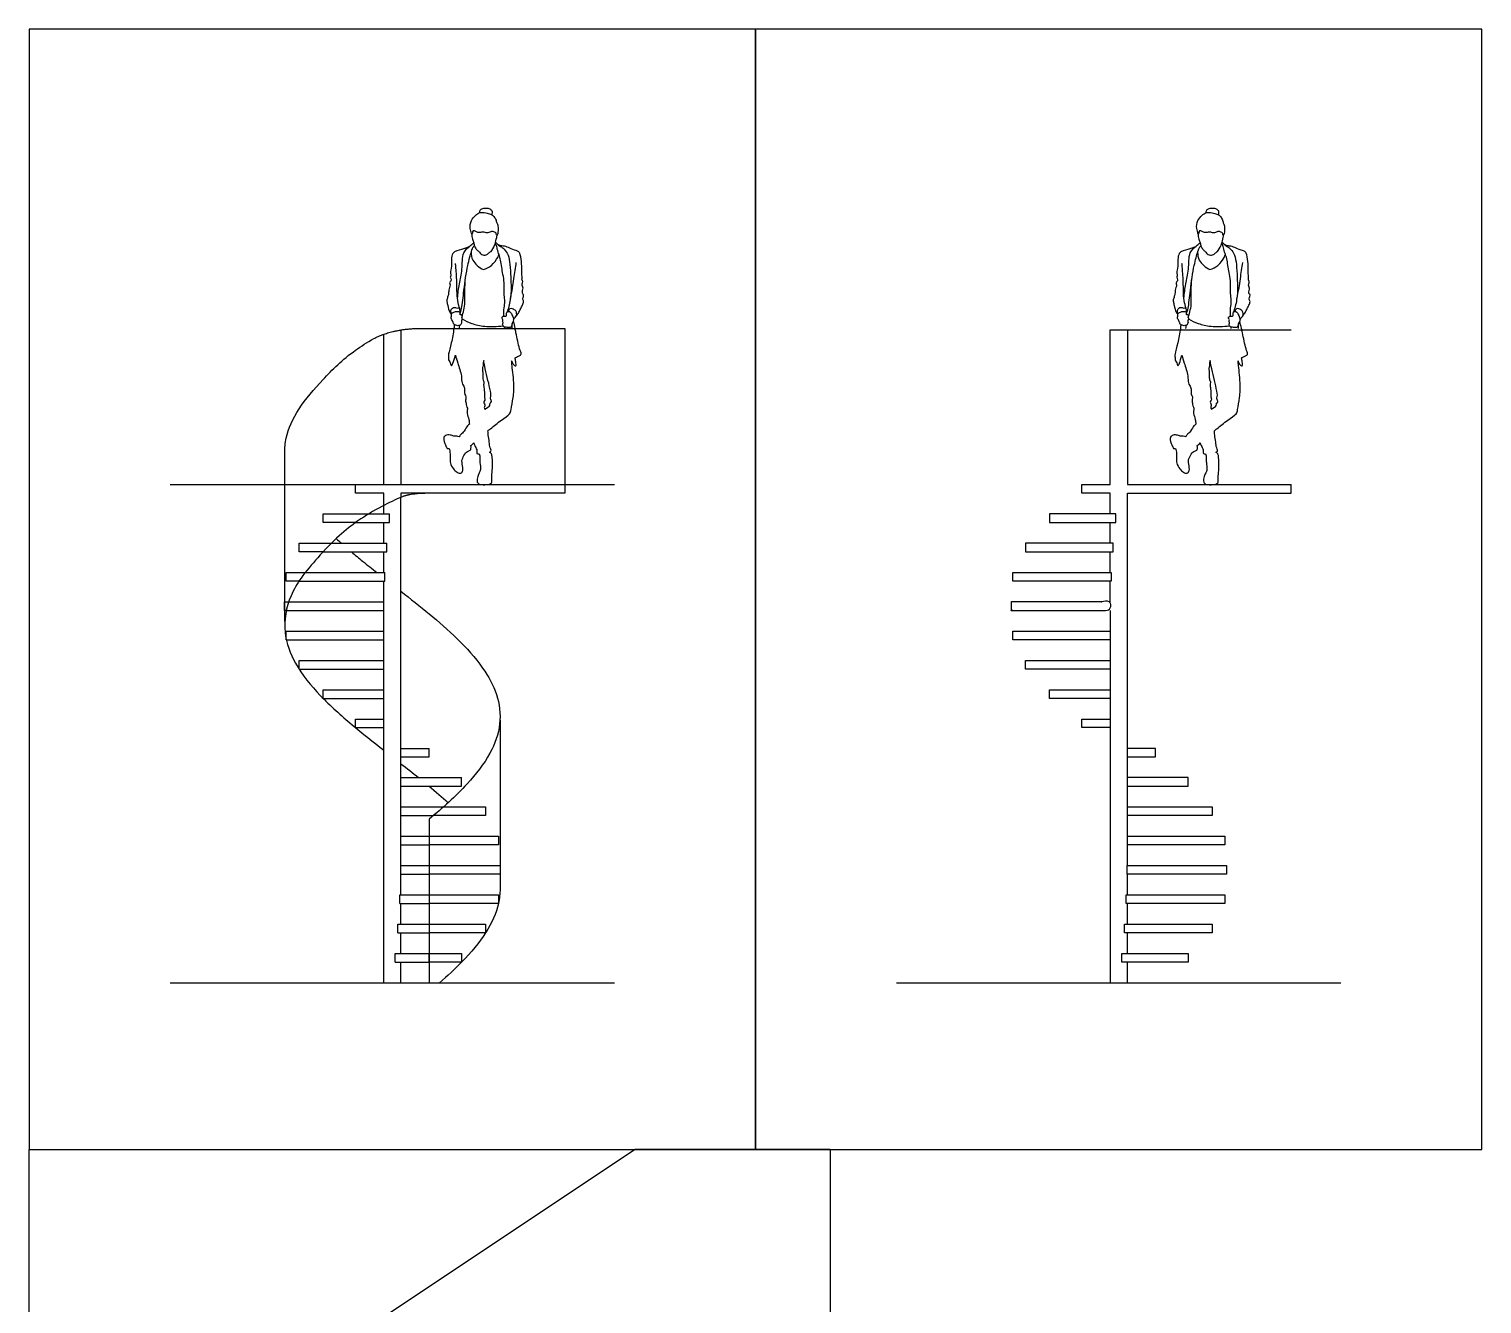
# Model space of a CAD drawing. Header units: millimetres. Extents: x 0.1 to 56.8, y -0.4 to 40.2.
# Drawn here: x 14.8 to 23.23, y 32.81 to 40.21 of the extents above; entities that cross this region are included whole.
import ezdxf

# ---------------------------------------------------------------- set-up
doc = ezdxf.new("R2010")
doc.units = ezdxf.units.MM
for name, color, linetype, true_color in [('2D$AG-BUILDINGS', 7, 'Continuous', 0x66ccff), ('2D$AG-DETAILS-DIAGRAM', 7, 'Continuous', 0xccff66), ('2D$AG-DIAGRAM', 7, 'Continuous', 0xfecc66), ('2D$AG-GUIDES', 7, 'Continuous', 0xccff66), ('2D$AG-PEOPLE', 7, 'Continuous', 0xfc6666), ('2D$X-VPRT', 6, 'Continuous', 0xff00ff)]:
    doc.layers.add(name, color=color, linetype=linetype, true_color=true_color)

msp = doc.modelspace()

# ---------------------------------------------------------------- linework, layer by layer
at = {"layer": '2D$AG-BUILDINGS'}
for p, q in [((17.0771, 38.471), (17.9089, 38.471)), ((17.9089, 38.471), (17.9089, 37.5146)), ((16.284, 36.7708), (16.284, 37.7492)), ((16.8589, 37.3946), (16.8589, 37.4433)), ((16.9589, 35.3546), (16.9589, 37.4909)), ((17.9089, 37.5146), (17.1369, 37.5146)), ((16.7712, 37.3946), (16.8918, 37.3946)), ((16.8918, 37.3446), (16.8918, 37.3946)), ((16.6951, 37.3446), (16.6951, 37.3446)), ((16.6951, 37.3446), (16.6951, 37.3446)), ((16.6951, 37.3446), (16.8918, 37.3446)), ((16.8589, 37.2246), (16.8589, 37.3446)), ((20.9109, 37.3446), (20.9109, 37.3446)), ((21.0746, 37.2246), (21.0746, 37.3446)), ((16.555, 37.2246), (16.8767, 37.2246)), ((16.8767, 37.1746), (16.8767, 37.2246)), ((16.5069, 37.1746), (16.5071, 37.1746)), ((16.5071, 37.1746), (16.5071, 37.1748)), ((16.5071, 37.1746), (16.8767, 37.1746)), ((16.8589, 37.0546), (16.8589, 37.1746)), ((20.7229, 37.1746), (20.7229, 37.1748)), ((21.0746, 37.0546), (21.0746, 37.1746)), ((16.4035, 37.0546), (16.8656, 37.0546)), ((16.8656, 37.0046), (16.8656, 37.0546)), ((16.3676, 37.0046), (16.8656, 37.0046)), ((16.8589, 36.8846), (16.8589, 37.0046)), ((21.0746, 36.8846), (21.0746, 37.0046)), ((16.3075, 36.8846), (16.8596, 36.8846)), ((16.8596, 36.8346), (16.8596, 36.8846)), ((16.2934, 36.8346), (16.8596, 36.8346)), ((16.8589, 34.6746), (16.8589, 36.8346)), ((16.2934, 36.6646), (16.2934, 36.7146)), ((16.2934, 36.7146), (16.8596, 36.7146)), ((16.2934, 36.6646), (16.8596, 36.6646)), ((16.3676, 36.4946), (16.3676, 36.5446)), ((16.3676, 36.5446), (16.8589, 36.5446)), ((16.3676, 36.4946), (16.8589, 36.4946)), ((16.5071, 36.3246), (16.5071, 36.3746)), ((16.5071, 36.3746), (16.8589, 36.3746)), ((16.5071, 36.3246), (16.8589, 36.3246)), ((16.6951, 36.1546), (16.6951, 36.2046)), ((16.6951, 36.2046), (16.8589, 36.2046)), ((16.6951, 36.1546), (16.8589, 36.1546)), ((16.9589, 36.0346), (17.1226, 36.0346)), ((17.1226, 35.9846), (17.1226, 36.0346)), ((16.9589, 35.9846), (17.1226, 35.9846)), ((16.9589, 35.8646), (17.3106, 35.8646)), ((17.3106, 35.8146), (17.3106, 35.8646)), ((16.9589, 35.8146), (17.3106, 35.8146)), ((16.9589, 35.6946), (17.2057, 35.6946)), ((16.9589, 35.6446), (17.1472, 35.6446)), ((16.9582, 35.5246), (17.1226, 35.5246)), ((16.9582, 35.4746), (17.1226, 35.4746)), ((16.9581, 35.3046), (16.9581, 35.3546)), ((16.9582, 35.3546), (17.1226, 35.3546)), ((16.9582, 35.3046), (17.1226, 35.3046)), ((16.9589, 35.1846), (16.9589, 35.3046)), ((21.1746, 35.1846), (21.1746, 35.3046)), ((16.9522, 35.1846), (17.1226, 35.1846)), ((16.9522, 35.1346), (16.9522, 35.1846)), ((16.9522, 35.1346), (17.1226, 35.1346)), ((16.9589, 35.0146), (16.9589, 35.1346)), ((21.1746, 35.0146), (21.1746, 35.1346)), ((16.941, 35.0146), (17.1226, 35.0146)), ((16.941, 34.9646), (16.941, 35.0146)), ((16.941, 34.9646), (17.1226, 34.9646)), ((16.9589, 34.8446), (16.9589, 34.9646)), ((21.1746, 34.8446), (21.1746, 34.9646)), ((16.926, 34.7946), (16.926, 34.8446)), ((16.926, 34.8446), (17.1226, 34.8446)), ((17.1226, 34.7946), (17.1226, 34.8446)), ((16.926, 34.7946), (17.1226, 34.7946)), ((16.9589, 34.6746), (16.9589, 34.7946))]:
    msp.add_line(p, q, dxfattribs=at)
for points in [[(21.0746, 37.3946), (21.0746, 37.4433), (21.0746, 37.5146), (20.9109, 37.5146), (20.9109, 37.5646), (21.0746, 37.5646), (21.0746, 38.4371), (21.0746, 38.4622), (21.1746, 38.4622), (21.1746, 37.5646), (22.1246, 37.5646)], [(21.1746, 38.4622), (22.1246, 38.4622)], [(21.1746, 35.3546), (21.1746, 37.4909), (21.1746, 37.5146), (22.1246, 37.5146), (22.1246, 37.5646)], [(21.0746, 36.8346), (21.0746, 34.6746), (21.1746, 34.6746), (21.1746, 34.7946)], [(21.0754, 36.6646), (20.5091, 36.6646), (20.5091, 36.7146), (21.0754, 36.7146)], [(21.0746, 36.4946), (20.5834, 36.4946), (20.5834, 36.5446), (21.0746, 36.5446)], [(21.0746, 36.3246), (20.7229, 36.3246), (20.7229, 36.3746), (21.0746, 36.3746)], [(21.0746, 36.1546), (20.9109, 36.1546), (20.9109, 36.2046), (21.0746, 36.2046)], [(21.1746, 35.9846), (21.3384, 35.9846), (21.3384, 36.0346), (21.1746, 36.0346)], [(21.1746, 35.8146), (21.5264, 35.8146), (21.5264, 35.8646), (21.1746, 35.8646)], [(21.1746, 35.6946), (21.4214, 35.6946), (21.6659, 35.6946), (21.6659, 35.6446), (21.363, 35.6446), (21.1746, 35.6446)], [(21.174, 35.5246), (21.3384, 35.5246), (21.7401, 35.5246), (21.7401, 35.4746), (21.3384, 35.4746), (21.174, 35.4746)], [(16.8589, 34.6746), (16.9589, 34.6746)]]:
    msp.add_lwpolyline(points, dxfattribs=at)
for points in [[(20.987, 37.3946), (20.9109, 37.3946), (20.7229, 37.3946), (20.7229, 37.3446), (20.9109, 37.3446), (20.9109, 37.3446), (21.1075, 37.3446), (21.1075, 37.3946)], [(20.7707, 37.2246), (20.7229, 37.2246), (20.5834, 37.2246), (20.5834, 37.1746), (20.7227, 37.1746), (20.7229, 37.1746), (21.0925, 37.1746), (21.0925, 37.2246)], [(20.5834, 37.0046), (20.5834, 37.0046), (20.5091, 37.0046), (20.5091, 37.0546), (20.5834, 37.0546), (20.6193, 37.0546), (21.0813, 37.0546), (21.0813, 37.0046)], [(21.7493, 35.3046), (21.7401, 35.3046), (21.3384, 35.3046), (21.1739, 35.3046), (21.1739, 35.3546), (21.3384, 35.3546), (21.7401, 35.3546), (21.7493, 35.3546)], [(21.3384, 35.1346), (21.1679, 35.1346), (21.1679, 35.1846), (21.3384, 35.1846), (21.6659, 35.1846), (21.7401, 35.1846), (21.7401, 35.1346), (21.6659, 35.1346)], [(21.3384, 34.9646), (21.1568, 34.9646), (21.1568, 35.0146), (21.3384, 35.0146), (21.5264, 35.0146), (21.6659, 35.0146), (21.6659, 34.9646), (21.5264, 34.9646)], [(21.1417, 34.7946), (21.1417, 34.8446), (21.3384, 34.8446), (21.5264, 34.8446), (21.5264, 34.7946), (21.3384, 34.7946)]]:
    msp.add_lwpolyline(points, close=True, dxfattribs=at)
for points, degree in [([(16.8011, 38.412), (16.9148, 38.471), (17.0771, 38.471)], 2), ([(17.1369, 37.5146), (17.0174, 37.5146), (16.968, 37.4948)], 2), ([(16.5829, 37.2518), (16.593, 37.2426), (16.603, 37.2336), (16.6132, 37.2246)], 3), ([(16.9589, 35.9456), (16.9932, 35.9188), (17.0274, 35.8919), (17.0614, 35.8646)], 3), ([(17.1226, 35.8146), (17.16, 35.7835), (17.1969, 35.7518), (17.2329, 35.7192)], 3)]:
    msp.add_open_spline(points, degree=degree, dxfattribs=at)
for points, knots in [([(16.284, 37.7492), (16.284, 37.7777), (16.2934, 37.8628), (16.3553, 38.0047), (16.5035, 38.1742), (16.6401, 38.3122), (16.7631, 38.3903), (16.8011, 38.412)], [0.978408, 0.978408, 0.978408, 0.978408, 1.242005, 1.767085, 2.292164, 2.817244, 3.033092, 3.033092, 3.033092, 3.033092]), ([(16.968, 37.4948), (16.927, 37.4774), (16.8383, 37.4348), (16.7133, 37.3619), (16.5883, 37.2618), (16.4806, 37.1479), (16.3829, 37.0335), (16.2996, 36.8933), (16.2663, 36.714), (16.3453, 36.5085), (16.4898, 36.334), (16.6695, 36.1727), (16.7968, 36.072), (16.8589, 36.0235)], [6.056467, 6.056467, 6.056467, 6.056467, 6.189824, 6.351736, 6.489679, 6.668715, 6.822114, 6.939523, 7.157414, 7.347278, 7.58362, 7.834312, 8.070594, 8.070594, 8.070594, 8.070594]), ([(16.6712, 37.1746), (16.6928, 37.1564), (16.7419, 37.116), (16.7916, 37.0764), (16.8193, 37.0546)], [0.1172533, 0.1172533, 0.1172533, 0.1172533, 0.2020817, 0.3079229, 0.3079229, 0.3079229, 0.3079229]), ([(16.9589, 36.9456), (17.014, 36.9025), (17.1256, 36.8143), (17.2899, 36.6713), (17.4287, 36.519), (17.5232, 36.3514), (17.5454, 36.1727), (17.4776, 35.9886), (17.3301, 35.805), (17.2007, 35.6874), (17.1226, 35.6246), (17.1226, 35.3079), (17.1226, 34.9913), (17.1226, 34.6746)], [0.484972, 0.484972, 0.484972, 0.484972, 0.694701, 0.912117, 1.13786, 1.310898, 1.483294, 1.663515, 1.886111, 2.186775, 2.186775, 2.186775, 3.136775, 3.136775, 3.136775, 3.136775]), ([(17.5338, 36.1984), (17.5338, 35.8721), (17.5338, 35.5459), (17.5338, 35.2196), (17.5338, 35.1913), (17.5244, 35.1063), (17.4613, 34.9644), (17.3328, 34.8121), (17.2287, 34.7142), (17.1828, 34.6746)], [0, 0, 0, 0, 0.978751, 0.978751, 0.978751, 1.241291, 1.76637, 2.29145, 2.659782, 2.659782, 2.659782, 2.659782])]:
    msp.add_open_spline(points, degree=3, knots=knots, dxfattribs=at)
msp.add_rational_spline([(20.5091, 36.8346), (20.5007, 36.8346), (20.4998, 36.8346), (20.4996, 36.8346), (20.4996, 36.8346), (20.4996, 36.8596), (20.4996, 36.8846), (20.4996, 36.8846), (20.4998, 36.8846), (20.5007, 36.8846), (20.5091, 36.8846), (20.5162, 36.8846), (20.5232, 36.8846), (20.7993, 36.8846), (21.0754, 36.8846), (21.0754, 36.8596), (21.0754, 36.8346), (20.7923, 36.8346), (20.5092, 36.8346), (20.5092, 36.8346), (20.5091, 36.8346)], [1, 0.996615042895, 0.999252175432, 0.999579655197, 1, 1, 1, 0.999579654545, 0.999252174417, 0.996615043546, 1, 1, 1, 1, 1, 1, 1, 1, 1, 1, 1], degree=2, knots=[0, 0, 0, 0.104273, 0.104273, 0.117221, 0.117221, 0.167221, 0.167221, 0.18017, 0.18017, 0.284443, 0.284443, 0.298533, 0.298533, 0.850707, 0.850707, 0.900707, 0.900707, 1.466972, 1.466972, 1.467148, 1.467148, 1.467148], dxfattribs=at)
at = {"layer": '2D$AG-DETAILS-DIAGRAM'}
for points in [[(16.9589, 38.4622), (16.9589, 37.5646), (17.9089, 37.5646)], [(16.8589, 37.4433), (16.8589, 37.5146), (16.6951, 37.5146), (16.6951, 37.5646), (16.8589, 37.5646), (16.8589, 38.4371)], [(17.1369, 37.5146), (16.9589, 37.5146), (16.9589, 37.4909)], [(16.6951, 37.3446), (16.5071, 37.3446), (16.5071, 37.3946), (16.6951, 37.3946), (16.7712, 37.3946)], [(16.5069, 37.1746), (16.3676, 37.1746), (16.3676, 37.2246), (16.5071, 37.2246), (16.555, 37.2246)], [(16.3676, 37.0046), (16.3676, 37.0046), (16.2934, 37.0046), (16.2934, 37.0546), (16.3676, 37.0546), (16.4035, 37.0546)], [(17.2057, 35.6946), (17.4501, 35.6946), (17.4501, 35.6446), (17.1472, 35.6446)], [(17.1226, 35.5246), (17.5244, 35.5246), (17.5244, 35.4746), (17.1226, 35.4746)], [(17.1226, 35.3546), (17.5244, 35.3546), (17.5336, 35.3546)], [(17.5336, 35.3046), (17.5244, 35.3046), (17.1226, 35.3046)], [(17.1226, 35.1846), (17.4501, 35.1846), (17.5244, 35.1846), (17.5244, 35.1346)], [(17.5244, 35.1346), (17.4501, 35.1346), (17.1226, 35.1346)], [(17.1226, 35.0146), (17.3106, 35.0146), (17.4501, 35.0146), (17.4501, 34.9646)], [(17.4501, 34.9646), (17.3106, 34.9646), (17.1226, 34.9646)], [(17.1226, 34.8446), (17.3106, 34.8446), (17.3106, 34.7946)], [(17.3106, 34.7946), (17.1226, 34.7946)]]:
    msp.add_lwpolyline(points, dxfattribs=at)
for points, knots in [([(17.2661, 38.471), (17.2622, 38.4425), (17.2523, 38.3855), (17.2348, 38.3254), (17.2331, 38.3104), (17.2369, 38.3034), (17.2325, 38.2874), (17.2443, 38.2781), (17.246, 38.264), (17.2526, 38.2492), (17.2623, 38.2733), (17.27, 38.2963), (17.2747, 38.3158), (17.2795, 38.3007), (17.2875, 38.2711), (17.3141, 38.1971), (17.3082, 38.1546), (17.3291, 38.1324), (17.328, 38.1068), (17.3279, 38.0881), (17.3375, 38.0745), (17.3351, 38.0615), (17.3326, 38.0493), (17.3374, 38.0382), (17.3371, 38.0205), (17.3464, 38.0092), (17.3437, 37.9966), (17.3405, 37.9766), (17.3543, 37.9427), (17.3554, 37.9251), (17.3561, 37.9162), (17.3496, 37.9098), (17.3406, 37.904), (17.3221, 37.8662), (17.3101, 37.8624), (17.3005, 37.8487), (17.2973, 37.8424), (17.2923, 37.8437), (17.2821, 37.8462), (17.2648, 37.8454), (17.2447, 37.8539), (17.2165, 37.8527), (17.2021, 37.8331), (17.2164, 37.7939), (17.2231, 37.7812), (17.2272, 37.7747), (17.2308, 37.7747), (17.2344, 37.7747), (17.238, 37.7747), (17.2396, 37.7703), (17.2432, 37.7614), (17.2459, 37.7179), (17.2419, 37.6893), (17.2618, 37.6554), (17.2827, 37.6359), (17.3082, 37.6253), (17.3196, 37.6484), (17.3185, 37.6629), (17.3105, 37.7035), (17.317, 37.7174), (17.3307, 37.7519), (17.353, 37.7613), (17.3583, 37.7639), (17.3609, 37.7649), (17.3632, 37.7662), (17.3658, 37.7759), (17.3657, 37.7858), (17.3638, 37.791), (17.3693, 37.795), (17.3744, 37.8003), (17.381, 37.8067), (17.3849, 37.7976), (17.3918, 37.7786), (17.4003, 37.7675), (17.3962, 37.7421), (17.406, 37.7418), (17.4127, 37.7425), (17.414, 37.7393), (17.4165, 37.7326), (17.416, 37.716), (17.4167, 37.6925), (17.423, 37.6517), (17.413, 37.6324), (17.403, 37.6138), (17.3968, 37.5778), (17.4186, 37.5627), (17.4543, 37.5642), (17.4882, 37.5701), (17.4858, 37.5955), (17.486, 37.6164), (17.4907, 37.6604), (17.4902, 37.7181), (17.4861, 37.7385), (17.4808, 37.748), (17.4764, 37.7511), (17.4727, 37.7533), (17.4771, 37.7545), (17.483, 37.7576), (17.4805, 37.7722), (17.4732, 37.7857), (17.4735, 37.8037), (17.4657, 37.8435), (17.4645, 37.8658), (17.4639, 37.8774), (17.4686, 37.8811), (17.4926, 37.9), (17.5375, 37.9391), (17.594, 37.9729), (17.5979, 38.0018), (17.6122, 38.075), (17.6167, 38.1507), (17.6023, 38.2617), (17.6017, 38.276), (17.6012, 38.283), (17.6016, 38.2819), (17.6076, 38.2662), (17.6143, 38.2569), (17.6289, 38.2495), (17.6251, 38.2751), (17.6228, 38.2924), (17.6218, 38.3005), (17.6264, 38.3029), (17.635, 38.308), (17.6532, 38.3147), (17.6587, 38.3249), (17.644, 38.356), (17.6304, 38.4279), (17.6224, 38.4633), (17.6206, 38.471)], [4.964567, 4.964567, 4.964567, 4.964567, 5.225605, 5.483014, 5.595195, 5.679569, 5.800714, 5.91613, 6.039028, 6.137518, 6.269578, 6.475164, 6.475164, 6.475164, 6.693401, 6.971957, 7.174524, 7.338277, 7.494746, 7.630827, 7.754738, 7.866691, 7.975918, 8.084662, 8.216302, 8.33211, 8.439567, 8.580233, 8.769651, 8.933737, 8.933737, 8.933737, 9.081061, 9.27515, 9.395922, 9.520086, 9.520086, 9.520086, 9.644467, 9.773658, 9.922203, 10.083639, 10.224914, 10.422386, 10.573739, 10.573739, 10.573739, 10.677686, 10.677686, 10.677686, 10.79678, 11.001507, 11.175335, 11.366639, 11.540436, 11.688904, 11.829137, 11.957385, 12.154217, 12.283498, 12.471334, 12.622236, 12.713256, 12.713256, 12.713256, 12.806057, 12.93548, 12.93548, 12.93548, 13.071307, 13.071307, 13.071307, 13.244036, 13.364945, 13.50808, 13.620378, 13.620378, 13.620378, 13.721495, 13.846346, 14.003544, 14.204813, 14.348319, 14.495389, 14.677046, 14.824109, 15.016318, 15.188245, 15.329585, 15.474519, 15.686466, 15.936464, 16.058039, 16.088317, 16.201265, 16.201265, 16.201265, 16.293033, 16.406538, 16.529468, 16.662013, 16.861931, 17.049164, 17.049164, 17.049164, 17.118452, 17.402835, 17.649586, 17.811572, 18.076161, 18.36992, 18.696105, 18.840749, 18.840749, 18.840749, 18.853112, 19.020604, 19.11061, 19.264707, 19.378804, 19.378804, 19.378804, 19.504513, 19.640504, 19.733835, 19.909605, 20.218256, 20.3103, 20.3103, 20.3103, 20.3103]), ([(17.4455, 38.0023), (17.445, 38.0031), (17.4442, 38.0047), (17.4404, 38.0126), (17.4479, 38.0211), (17.4439, 38.0343), (17.4371, 38.0431), (17.4459, 38.0534), (17.4471, 38.0623), (17.4429, 38.0682), (17.4443, 38.1029), (17.4392, 38.134), (17.4382, 38.1497), (17.4424, 38.1627), (17.4333, 38.1706), (17.4338, 38.1998), (17.4331, 38.211), (17.4333, 38.2231), (17.4305, 38.2414), (17.4385, 38.255), (17.4322, 38.2648), (17.4395, 38.2851), (17.4409, 38.2746), (17.4475, 38.2331), (17.4754, 38.1265), (17.4837, 38.0777), (17.4737, 38.0627), (17.4904, 38.0449), (17.4726, 38.0388), (17.4799, 38.0209), (17.4575, 38.0095), (17.4455, 38.0023)], [-2.550314, -2.550314, -2.550314, -2.550314, -2.498091, -2.411497, -2.310802, -2.197337, -2.098636, -1.989161, -1.898579, -1.819625, -1.635915, -1.452985, -1.32855, -1.220832, -1.117844, -0.950238, -0.841325, -0.733935, -0.598112, -0.477202, 0, 0, 0, 0.131242, 0.492711, 0.709489, 0.829249, 0.960936, 1.069114, 1.184029, 1.375427, 1.375427, 1.375427, 1.375427])]:
    msp.add_open_spline(points, degree=3, knots=knots, dxfattribs=at)
msp.add_rational_spline([(16.2935, 36.8346), (16.2935, 36.8346), (16.2934, 36.8346), (16.2849, 36.8346), (16.284, 36.8346), (16.2839, 36.8346), (16.2839, 36.8346), (16.2839, 36.8596), (16.2839, 36.8846), (16.2839, 36.8846), (16.284, 36.8846), (16.2849, 36.8846), (16.2934, 36.8846), (16.3004, 36.8846), (16.3075, 36.8846)], [1, 1, 1, 0.996615042895, 0.999252175432, 0.999579655197, 1, 1, 1, 0.999579654545, 0.999252174417, 0.996615043546, 1, 1, 1], degree=2, knots=[-0.0001763, -0.0001763, -0.0001763, 0, 0, 0.1042727, 0.1042727, 0.1172214, 0.1172214, 0.1672214, 0.1672214, 0.18017, 0.18017, 0.2844427, 0.2844427, 0.2985333, 0.2985333, 0.2985333], dxfattribs=at)
at = {"layer": '2D$AG-DIAGRAM'}
for points in [[(15.6187, 37.5646), (18.1982, 37.5646)], [(15.6187, 34.6746), (18.1982, 34.6746)], [(19.8345, 34.6746), (22.414, 34.6746)]]:
    msp.add_lwpolyline(points, dxfattribs=at)
msp.add_lwpolyline([(14.8006, 33.7078), (19.4488, 33.7078), (19.4488, 26.1386), (14.8006, 26.1386)], close=True, dxfattribs=at)
at = {"layer": '2D$AG-GUIDES'}
msp.add_lwpolyline([(19.4488, 33.7078), (18.3185, 33.7078), (15.9182, 32.1076), (15.6515, 31.9298), (14.8006, 31.9298)], dxfattribs=at)
at = {"layer": '2D$AG-PEOPLE'}
for points, knots in [([(17.4242, 39.1439), (17.4202, 39.1438), (17.4074, 39.1399), (17.3839, 39.1204), (17.3585, 39.0894), (17.361, 39.0418), (17.3678, 39.0311), (17.368, 39.0141), (17.3748, 39.0256), (17.3748, 39.0393), (17.3873, 39.0375), (17.3996, 39.0274), (17.4212, 39.0263), (17.4329, 39.0326), (17.4528, 39.0244), (17.4742, 39.0277), (17.4929, 39.0372), (17.5008, 39.028), (17.5131, 39.0266), (17.5115, 39.0148), (17.519, 39.0091), (17.5241, 39.0418), (17.5215, 39.0702), (17.5133, 39.0879), (17.5079, 39.1111), (17.4909, 39.128), (17.4784, 39.1344), (17.4522, 39.1437), (17.4326, 39.1423), (17.4271, 39.144), (17.4242, 39.1439)], [0, 0, 0, 0, 0.124945, 0.299298, 0.500654, 0.709858, 0.829378, 0.932037, 1.020734, 1.132348, 1.22591, 1.354433, 1.497142, 1.609085, 1.749213, 1.899409, 2.035478, 2.137153, 2.238033, 2.337494, 2.402112, 2.566712, 2.743992, 2.881383, 3.03481, 3.185012, 3.305085, 3.471157, 3.610022, 3.70098, 3.70098, 3.70098, 3.70098]), ([(17.4152, 39.1419), (17.4151, 39.1471), (17.4176, 39.1587), (17.4332, 39.1681), (17.46, 39.1703), (17.4785, 39.1645), (17.4909, 39.1487), (17.4876, 39.1361), (17.485, 39.1309)], [0, 0, 0, 0, 0.1251831, 0.2553519, 0.4182776, 0.5562698, 0.6894025, 0.8217799, 0.8217799, 0.8217799, 0.8217799]), ([(21.6399, 39.1439), (21.6359, 39.1438), (21.6232, 39.1399), (21.5997, 39.1204), (21.5743, 39.0894), (21.5768, 39.0418), (21.5836, 39.0311), (21.5837, 39.0141), (21.5906, 39.0256), (21.5906, 39.0393), (21.603, 39.0375), (21.6154, 39.0274), (21.637, 39.0263), (21.6487, 39.0326), (21.6685, 39.0244), (21.69, 39.0277), (21.7086, 39.0372), (21.7166, 39.028), (21.7289, 39.0266), (21.7273, 39.0148), (21.7348, 39.0091), (21.7399, 39.0418), (21.7373, 39.0702), (21.7291, 39.0879), (21.7237, 39.1111), (21.7067, 39.128), (21.6942, 39.1344), (21.668, 39.1437), (21.6484, 39.1423), (21.6428, 39.144), (21.6399, 39.1439)], [0, 0, 0, 0, 0.124945, 0.299298, 0.500654, 0.709858, 0.829378, 0.932037, 1.020734, 1.132348, 1.22591, 1.354433, 1.497142, 1.609085, 1.749213, 1.899409, 2.035478, 2.137153, 2.238033, 2.337494, 2.402112, 2.566712, 2.743992, 2.881383, 3.03481, 3.185012, 3.305085, 3.471157, 3.610022, 3.70098, 3.70098, 3.70098, 3.70098]), ([(21.631, 39.1419), (21.6309, 39.1471), (21.6334, 39.1587), (21.649, 39.1681), (21.6758, 39.1703), (21.6943, 39.1645), (21.7066, 39.1487), (21.7034, 39.1361), (21.7007, 39.1309)], [0, 0, 0, 0, 0.1251831, 0.2553519, 0.4182776, 0.5562698, 0.6894025, 0.8217799, 0.8217799, 0.8217799, 0.8217799]), ([(17.2869, 38.6454), (17.2899, 38.6734), (17.2956, 38.7307), (17.3182, 38.8108), (17.3113, 38.9123), (17.3583, 38.9471), (17.373, 38.9614), (17.381, 38.9675)], [0, 0, 0, 0, 0.290626, 0.584211, 0.893842, 1.121001, 1.294482, 1.294482, 1.294482, 1.294482]), ([(17.3692, 39.0184), (17.3694, 39.0087), (17.3715, 38.9895), (17.3819, 38.9679), (17.3847, 38.9497), (17.3951, 38.9294), (17.4112, 38.9175), (17.4253, 38.8974), (17.4549, 38.893), (17.4689, 38.9114), (17.4883, 38.9185), (17.5061, 38.9637), (17.5076, 38.969), (17.5165, 39.0074), (17.5164, 39.0107), (17.5166, 39.0126)], [0, 0, 0, 0, 0.170697, 0.323921, 0.459019, 0.606444, 0.747611, 0.902195, 1.062662, 1.204914, 1.350376, 1.560435, 1.656349, 1.84746, 1.924871, 1.924871, 1.924871, 1.924871]), ([(17.5565, 38.5416), (17.5561, 38.5578), (17.5559, 38.5893), (17.5646, 38.6302), (17.5553, 38.6633), (17.5597, 38.7514), (17.5475, 38.7925), (17.5376, 38.8769), (17.5258, 38.9037), (17.5153, 38.9379), (17.515, 38.9524), (17.5086, 38.9595), (17.5053, 38.9622)], [0, 0, 0, 0, 0.220045, 0.417996, 0.605477, 0.894938, 1.116775, 1.400163, 1.57969, 1.763007, 1.882088, 1.99482, 1.99482, 1.99482, 1.99482]), ([(17.508, 38.971), (17.5152, 38.9634), (17.5309, 38.9486), (17.5531, 38.9382), (17.5792, 38.9074), (17.5911, 38.8557), (17.5951, 38.7854), (17.5996, 38.6901), (17.5938, 38.6379), (17.5853, 38.5975), (17.5774, 38.5741), (17.573, 38.5628)], [0, 0, 0, 0, 0.177624, 0.333415, 0.527278, 0.754272, 1.024095, 1.334066, 1.563799, 1.763349, 1.954786, 1.954786, 1.954786, 1.954786]), ([(17.6295, 38.5445), (17.6346, 38.5512), (17.6442, 38.5651), (17.6534, 38.5861), (17.6642, 38.6063), (17.6742, 38.6263), (17.6622, 38.6433), (17.6711, 38.6563), (17.6703, 38.6698), (17.662, 38.6753), (17.6644, 38.6913), (17.6694, 38.7053), (17.6633, 38.7157), (17.661, 38.7299), (17.6687, 38.7427), (17.659, 38.753), (17.6635, 38.7726), (17.6586, 38.7884), (17.6609, 38.8091), (17.6591, 38.8593), (17.6504, 38.9074), (17.6367, 38.9217), (17.5967, 38.9307), (17.5685, 38.9479), (17.5384, 38.9492), (17.5269, 38.9552), (17.5213, 38.958)], [0, 0, 0, 0, 0.158923, 0.310279, 0.463205, 0.606991, 0.739205, 0.858296, 0.967988, 1.05984, 1.182158, 1.303202, 1.409132, 1.527188, 1.640949, 1.749309, 1.886947, 2.012982, 2.153497, 2.381707, 2.600754, 2.733936, 2.932009, 3.117581, 3.286324, 3.423425, 3.423425, 3.423425, 3.423425]), ([(21.5027, 38.6454), (21.5056, 38.6734), (21.5113, 38.7307), (21.534, 38.8108), (21.5271, 38.9123), (21.5741, 38.9471), (21.5888, 38.9614), (21.5968, 38.9675)], [0, 0, 0, 0, 0.290626, 0.584211, 0.893842, 1.121001, 1.294482, 1.294482, 1.294482, 1.294482]), ([(21.585, 39.0184), (21.5851, 39.0087), (21.5872, 38.9895), (21.5977, 38.9679), (21.6005, 38.9497), (21.6109, 38.9294), (21.6269, 38.9175), (21.641, 38.8974), (21.6707, 38.893), (21.6846, 38.9114), (21.704, 38.9185), (21.7218, 38.9637), (21.7234, 38.969), (21.7322, 39.0074), (21.7321, 39.0107), (21.7323, 39.0126)], [0, 0, 0, 0, 0.170697, 0.323921, 0.459019, 0.606444, 0.747611, 0.902195, 1.062662, 1.204914, 1.350376, 1.560435, 1.656349, 1.84746, 1.924871, 1.924871, 1.924871, 1.924871]), ([(21.7723, 38.5416), (21.7719, 38.5578), (21.7717, 38.5893), (21.7804, 38.6302), (21.771, 38.6633), (21.7754, 38.7514), (21.7633, 38.7925), (21.7534, 38.8769), (21.7416, 38.9037), (21.7311, 38.9379), (21.7307, 38.9524), (21.7244, 38.9595), (21.7211, 38.9622)], [0, 0, 0, 0, 0.220045, 0.417996, 0.605477, 0.894938, 1.116775, 1.400163, 1.57969, 1.763007, 1.882088, 1.99482, 1.99482, 1.99482, 1.99482]), ([(21.7238, 38.971), (21.731, 38.9634), (21.7467, 38.9486), (21.7689, 38.9382), (21.795, 38.9074), (21.8069, 38.8557), (21.8109, 38.7854), (21.8153, 38.6901), (21.8095, 38.6379), (21.8011, 38.5975), (21.7932, 38.5741), (21.7887, 38.5628)], [0, 0, 0, 0, 0.177624, 0.333415, 0.527278, 0.754272, 1.024095, 1.334066, 1.563799, 1.763349, 1.954786, 1.954786, 1.954786, 1.954786]), ([(21.8452, 38.5445), (21.8504, 38.5512), (21.86, 38.5651), (21.8691, 38.5861), (21.8799, 38.6063), (21.89, 38.6263), (21.878, 38.6433), (21.8869, 38.6563), (21.8861, 38.6698), (21.8778, 38.6753), (21.8802, 38.6913), (21.8851, 38.7053), (21.8791, 38.7157), (21.8768, 38.7299), (21.8845, 38.7427), (21.8748, 38.753), (21.8793, 38.7726), (21.8744, 38.7884), (21.8766, 38.8091), (21.8748, 38.8593), (21.8662, 38.9074), (21.8525, 38.9217), (21.8125, 38.9307), (21.7843, 38.9479), (21.7542, 38.9492), (21.7427, 38.9552), (21.7371, 38.958)], [0, 0, 0, 0, 0.158923, 0.310279, 0.463205, 0.606991, 0.739205, 0.858296, 0.967988, 1.05984, 1.182158, 1.303202, 1.409132, 1.527188, 1.640949, 1.749309, 1.886947, 2.012982, 2.153497, 2.381707, 2.600754, 2.733936, 2.932009, 3.117581, 3.286324, 3.423425, 3.423425, 3.423425, 3.423425]), ([(17.3534, 38.9441), (17.3388, 38.9398), (17.3128, 38.9271), (17.2444, 38.9161), (17.2573, 38.8319), (17.2423, 38.7945), (17.2507, 38.7747), (17.2415, 38.7681), (17.2562, 38.7516), (17.2365, 38.7358), (17.2479, 38.7231), (17.2391, 38.7084), (17.2367, 38.6928), (17.2348, 38.6665), (17.2304, 38.6585), (17.229, 38.6469), (17.2242, 38.6376), (17.225, 38.6237), (17.2311, 38.605), (17.2385, 38.5626), (17.248, 38.5591), (17.2516, 38.5569)], [0, 0, 0, 0, 0.213534, 0.449104, 0.719358, 0.922433, 1.053492, 1.140278, 1.267883, 1.40605, 1.51867, 1.640203, 1.771207, 1.93104, 2.027375, 2.131962, 2.233832, 2.345824, 2.492174, 2.694134, 2.806584, 2.806584, 2.806584, 2.806584]), ([(17.3011, 38.5528), (17.3049, 38.5642), (17.314, 38.5889), (17.3237, 38.6979), (17.3434, 38.8327), (17.3655, 38.9131), (17.378, 38.9445), (17.3836, 38.9482), (17.3858, 38.9498)], [0, 0, 0, 0, 0.190306, 0.517037, 0.897438, 1.186589, 1.35803, 1.449185, 1.449185, 1.449185, 1.449185]), ([(17.3666, 38.9131), (17.3665, 38.8972), (17.3684, 38.8627), (17.4127, 38.8232), (17.438, 38.813)], [0, 0, 0, 0, 0.2184455, 0.5043483, 0.5043483, 0.5043483, 0.5043483]), ([(17.438, 38.813), (17.4543, 38.8181), (17.485, 38.8311), (17.5226, 38.8821), (17.5256, 38.8953), (17.5273, 38.9016)], [0, 0, 0, 0, 0.2264246, 0.4703827, 0.6102554, 0.6102554, 0.6102554, 0.6102554]), ([(21.5691, 38.9441), (21.5546, 38.9398), (21.5286, 38.9271), (21.4602, 38.9161), (21.4731, 38.8319), (21.458, 38.7945), (21.4665, 38.7747), (21.4572, 38.7681), (21.472, 38.7516), (21.4523, 38.7358), (21.4637, 38.7231), (21.4549, 38.7084), (21.4525, 38.6928), (21.4506, 38.6665), (21.4461, 38.6585), (21.4447, 38.6469), (21.44, 38.6376), (21.4408, 38.6237), (21.4469, 38.605), (21.4542, 38.5626), (21.4638, 38.5591), (21.4675, 38.5571), (21.4666, 38.5593), (21.4648, 38.5638), (21.4627, 38.5818), (21.4843, 38.598), (21.4987, 38.586), (21.5149, 38.594), (21.5141, 38.5836), (21.5163, 38.5715), (21.5159, 38.5648)], [0, 0, 0, 0, 0.213534, 0.449104, 0.719358, 0.922433, 1.053492, 1.140278, 1.267883, 1.40605, 1.51867, 1.640203, 1.771207, 1.93104, 2.027375, 2.131962, 2.233832, 2.345824, 2.492174, 2.694134, 2.806584, 2.806584, 2.806584, 2.890157, 3.018561, 3.166604, 3.295282, 3.40961, 3.490204, 3.631599, 3.631599, 3.631599, 3.631599]), ([(21.5168, 38.5528), (21.5206, 38.5642), (21.5298, 38.5889), (21.5394, 38.6979), (21.5592, 38.8327), (21.5813, 38.9131), (21.5938, 38.9445), (21.5994, 38.9482), (21.6016, 38.9498)], [0, 0, 0, 0, 0.190306, 0.517037, 0.897438, 1.186589, 1.35803, 1.449185, 1.449185, 1.449185, 1.449185]), ([(21.5823, 38.9131), (21.5822, 38.8972), (21.5842, 38.8627), (21.6285, 38.8232), (21.6538, 38.813), (21.6701, 38.8181), (21.7008, 38.8311), (21.7384, 38.8821), (21.7413, 38.8953), (21.7431, 38.9016)], [0, 0, 0, 0, 0.218446, 0.504348, 0.504348, 0.504348, 0.730773, 0.974731, 1.114604, 1.114604, 1.114604, 1.114604]), ([(17.2978, 38.5908), (17.2961, 38.5971), (17.2929, 38.6101), (17.2827, 38.6638), (17.2844, 38.7256), (17.2785, 38.8207), (17.2762, 38.8392), (17.2751, 38.8485)], [0, 0, 0, 0, 0.139406, 0.364776, 0.627199, 0.930815, 1.097852, 1.097852, 1.097852, 1.097852]), ([(17.5936, 38.6414), (17.5986, 38.6631), (17.608, 38.7042), (17.6208, 38.8077), (17.6259, 38.8382), (17.6283, 38.8538)], [0, 0, 0, 0, 0.2584706, 0.5763408, 0.7942967, 0.7942967, 0.7942967, 0.7942967]), ([(21.5135, 38.5908), (21.5119, 38.5971), (21.5086, 38.6101), (21.4985, 38.6638), (21.5002, 38.7256), (21.4943, 38.8207), (21.492, 38.8392), (21.4909, 38.8485)], [0, 0, 0, 0, 0.139406, 0.364776, 0.627199, 0.930815, 1.097852, 1.097852, 1.097852, 1.097852]), ([(21.8094, 38.6414), (21.8144, 38.6631), (21.8238, 38.7042), (21.8365, 38.8077), (21.8416, 38.8382), (21.8441, 38.8538)], [0, 0, 0, 0, 0.2584706, 0.5763408, 0.7942967, 0.7942967, 0.7942967, 0.7942967]), ([(17.3116, 38.535), (17.3142, 38.5425), (17.3188, 38.5578), (17.3304, 38.6015), (17.3282, 38.6449), (17.329, 38.6942), (17.3309, 38.7343), (17.3324, 38.7545)], [0, 0, 0, 0, 0.154008, 0.363667, 0.573496, 0.795065, 1.041845, 1.041845, 1.041845, 1.041845]), ([(21.5274, 38.535), (21.5299, 38.5425), (21.5346, 38.5578), (21.5462, 38.6015), (21.544, 38.6449), (21.5447, 38.6942), (21.5467, 38.7343), (21.5482, 38.7545)], [0, 0, 0, 0, 0.154008, 0.363667, 0.573496, 0.795065, 1.041845, 1.041845, 1.041845, 1.041845]), ([(17.2518, 38.5572), (17.2508, 38.5593), (17.249, 38.5638), (17.2469, 38.5818), (17.2685, 38.598), (17.2829, 38.586), (17.2991, 38.594), (17.2984, 38.5836), (17.3006, 38.5715), (17.3001, 38.5648)], [0, 0, 0, 0, 0.0835737, 0.2119773, 0.3600202, 0.4886979, 0.6030259, 0.6836204, 0.825015, 0.825015, 0.825015, 0.825015]), ([(17.3001, 38.5648), (17.2992, 38.5675), (17.2919, 38.57), (17.2745, 38.5709), (17.259, 38.5613), (17.2481, 38.5563), (17.2541, 38.5451), (17.249, 38.5375), (17.2502, 38.5242), (17.2593, 38.5164), (17.2612, 38.506), (17.2635, 38.499), (17.268, 38.4914), (17.2873, 38.4849), (17.3064, 38.4892), (17.3071, 38.4979), (17.3123, 38.504), (17.3074, 38.5157), (17.3155, 38.5271), (17.3102, 38.535), (17.3138, 38.5439), (17.3116, 38.5535), (17.302, 38.5515), (17.2985, 38.5546), (17.301, 38.562), (17.3001, 38.5648)], [0, 0, 0, 0, 0.093309, 0.225616, 0.362427, 0.459683, 0.558452, 0.651515, 0.761782, 0.869291, 0.969938, 1.054766, 1.144115, 1.286078, 1.418332, 1.502756, 1.586757, 1.693582, 1.804845, 1.893975, 1.990711, 2.07813, 2.168126, 2.226996, 2.326914, 2.326914, 2.326914, 2.326914]), ([(17.6108, 38.5127), (17.6125, 38.5164), (17.6122, 38.5291), (17.6089, 38.5405), (17.6014, 38.5514), (17.5984, 38.5629), (17.5888, 38.5702), (17.5717, 38.569), (17.5719, 38.5514), (17.5722, 38.5421), (17.5635, 38.5405), (17.5524, 38.543), (17.545, 38.5359), (17.545, 38.5278), (17.5527, 38.5218), (17.5467, 38.513), (17.553, 38.5052), (17.5502, 38.5003), (17.5479, 38.493), (17.5512, 38.4866), (17.5557, 38.4786), (17.5694, 38.4777), (17.5945, 38.473), (17.6026, 38.4891), (17.6042, 38.5071), (17.6095, 38.51), (17.6108, 38.5127)], [0, 0, 0, 0, 0.125611, 0.23775, 0.350747, 0.458065, 0.564433, 0.679997, 0.803872, 0.894119, 0.978339, 1.084182, 1.178042, 1.262771, 1.352301, 1.444759, 1.536192, 1.60727, 1.691985, 1.775707, 1.86555, 1.981573, 2.134161, 2.258437, 2.389567, 2.47969, 2.47969, 2.47969, 2.47969]), ([(17.6121, 38.52), (17.6149, 38.5252), (17.6204, 38.5353), (17.6318, 38.5445), (17.6303, 38.5578), (17.6276, 38.5742), (17.6065, 38.5846), (17.5908, 38.5872), (17.584, 38.5765), (17.5835, 38.5717), (17.5836, 38.5693)], [0, 0, 0, 0, 0.1324782, 0.2484516, 0.3583744, 0.4830947, 0.6329434, 0.753587, 0.8564441, 0.9412846, 0.9412846, 0.9412846, 0.9412846]), ([(21.5159, 38.5648), (21.515, 38.5675), (21.5077, 38.57), (21.4902, 38.5709), (21.4748, 38.5613), (21.4639, 38.5563), (21.4699, 38.5451), (21.4648, 38.5375), (21.466, 38.5242), (21.475, 38.5164), (21.477, 38.506), (21.4792, 38.499), (21.4838, 38.4914), (21.5031, 38.4849), (21.5221, 38.4892), (21.5228, 38.4979), (21.5281, 38.504), (21.5232, 38.5157), (21.5312, 38.5271), (21.5259, 38.535), (21.5296, 38.5439), (21.5274, 38.5535), (21.5178, 38.5515), (21.5143, 38.5546), (21.5168, 38.562), (21.5159, 38.5648)], [0, 0, 0, 0, 0.093309, 0.225616, 0.362427, 0.459683, 0.558452, 0.651515, 0.761782, 0.869291, 0.969938, 1.054766, 1.144115, 1.286078, 1.418332, 1.502756, 1.586757, 1.693582, 1.804845, 1.893975, 1.990711, 2.07813, 2.168126, 2.226996, 2.326914, 2.326914, 2.326914, 2.326914]), ([(21.8266, 38.5127), (21.8283, 38.5164), (21.828, 38.5291), (21.8246, 38.5405), (21.8172, 38.5514), (21.8142, 38.5629), (21.8046, 38.5702), (21.7875, 38.569), (21.7876, 38.5514), (21.788, 38.5421), (21.7793, 38.5405), (21.7682, 38.543), (21.7607, 38.5359), (21.7608, 38.5278), (21.7685, 38.5218), (21.7624, 38.513), (21.7687, 38.5052), (21.766, 38.5003), (21.7636, 38.493), (21.7669, 38.4866), (21.7715, 38.4786), (21.7852, 38.4777), (21.8102, 38.473), (21.8183, 38.4891), (21.8199, 38.5071), (21.8253, 38.51), (21.8266, 38.5127)], [0, 0, 0, 0, 0.125611, 0.23775, 0.350747, 0.458065, 0.564433, 0.679997, 0.803872, 0.894119, 0.978339, 1.084182, 1.178042, 1.262771, 1.352301, 1.444759, 1.536192, 1.60727, 1.691985, 1.775707, 1.86555, 1.981573, 2.134161, 2.258437, 2.389567, 2.47969, 2.47969, 2.47969, 2.47969]), ([(21.8279, 38.52), (21.8307, 38.5252), (21.8362, 38.5353), (21.8476, 38.5445), (21.8461, 38.5578), (21.8434, 38.5742), (21.8223, 38.5846), (21.8066, 38.5872), (21.7998, 38.5765), (21.7993, 38.5717), (21.7994, 38.5693)], [0, 0, 0, 0, 0.1324782, 0.2484516, 0.3583744, 0.4830947, 0.6329434, 0.753587, 0.8564441, 0.9412846, 0.9412846, 0.9412846, 0.9412846]), ([(17.3133, 38.5273), (17.3311, 38.5161), (17.37, 38.4966), (17.4454, 38.4803), (17.5161, 38.481), (17.5512, 38.4866)], [0, 0, 0, 0, 0.250845, 0.5274004, 0.8538603, 0.8538603, 0.8538603, 0.8538603]), ([(21.4846, 38.4927), (21.4838, 38.4855), (21.4828, 38.4783), (21.4818, 38.471), (21.4779, 38.4425), (21.4681, 38.3855), (21.4506, 38.3254), (21.4489, 38.3104), (21.4527, 38.3034), (21.4483, 38.2874), (21.4601, 38.2781), (21.4618, 38.264), (21.4684, 38.2492), (21.478, 38.2733), (21.4857, 38.2963), (21.4905, 38.3158), (21.4952, 38.3007), (21.5032, 38.2711), (21.5299, 38.1971), (21.5239, 38.1546), (21.5449, 38.1324), (21.5438, 38.1068), (21.5437, 38.0881), (21.5533, 38.0745), (21.5509, 38.0615), (21.5483, 38.0493), (21.5532, 38.0382), (21.5529, 38.0205), (21.5622, 38.0092), (21.5595, 37.9966), (21.5563, 37.9766), (21.5701, 37.9427), (21.5712, 37.9251), (21.5719, 37.9162), (21.5654, 37.9098), (21.5564, 37.904), (21.5379, 37.8662), (21.5259, 37.8624), (21.5162, 37.8487), (21.5131, 37.8424), (21.5081, 37.8437), (21.4979, 37.8462), (21.4806, 37.8454), (21.4604, 37.8539), (21.4323, 37.8527), (21.4179, 37.8331), (21.4322, 37.7939), (21.4389, 37.7812), (21.443, 37.7747), (21.4466, 37.7747), (21.4502, 37.7747), (21.4538, 37.7747), (21.4554, 37.7703), (21.459, 37.7614), (21.4617, 37.7179), (21.4577, 37.6893), (21.4776, 37.6554), (21.4985, 37.6359), (21.5239, 37.6253), (21.5353, 37.6484), (21.5342, 37.6629), (21.5262, 37.7035), (21.5328, 37.7174), (21.5465, 37.7519), (21.5688, 37.7613), (21.5741, 37.7639), (21.5766, 37.7649), (21.579, 37.7662), (21.5815, 37.7759), (21.5815, 37.7858), (21.5796, 37.791), (21.5851, 37.795), (21.5902, 37.8003), (21.5967, 37.8067), (21.6007, 37.7976), (21.6076, 37.7786), (21.6161, 37.7675), (21.612, 37.7421), (21.6218, 37.7418), (21.6285, 37.7425), (21.6298, 37.7393), (21.6322, 37.7326), (21.6318, 37.716), (21.6325, 37.6925), (21.6388, 37.6517), (21.6288, 37.6324), (21.6188, 37.6138), (21.6125, 37.5778), (21.6343, 37.5627), (21.67, 37.5642), (21.7039, 37.5701), (21.7016, 37.5955), (21.7017, 37.6164), (21.7064, 37.6604), (21.7059, 37.7181), (21.7018, 37.7385), (21.6965, 37.748), (21.6922, 37.7511), (21.6885, 37.7533), (21.6929, 37.7545), (21.6988, 37.7576), (21.6962, 37.7722), (21.689, 37.7857), (21.6893, 37.8037), (21.6814, 37.8435), (21.6803, 37.8658), (21.6797, 37.8774), (21.6844, 37.8811), (21.7084, 37.9), (21.7533, 37.9391), (21.8098, 37.9729), (21.8137, 38.0018), (21.828, 38.075), (21.8325, 38.1507), (21.818, 38.2617), (21.8175, 38.276), (21.817, 38.283), (21.8174, 38.2819), (21.8234, 38.2662), (21.83, 38.2569), (21.8447, 38.2495), (21.8408, 38.2751), (21.8386, 38.2924), (21.8376, 38.3005), (21.8422, 38.3029), (21.8508, 38.308), (21.8689, 38.3147), (21.8745, 38.3249), (21.8598, 38.356), (21.8462, 38.4279), (21.8382, 38.4633), (21.8364, 38.471), (21.8331, 38.4853), (21.8299, 38.4983), (21.8266, 38.5127)], [0, 0, 0, 0, 0.066313, 0.066313, 0.066313, 0.327351, 0.584761, 0.696942, 0.781316, 0.90246, 1.017877, 1.140774, 1.239265, 1.371325, 1.576911, 1.576911, 1.576911, 1.795147, 2.073704, 2.27627, 2.440023, 2.596492, 2.732574, 2.856485, 2.968438, 3.077664, 3.186409, 3.318048, 3.433857, 3.541313, 3.68198, 3.871398, 4.035483, 4.035483, 4.035483, 4.182807, 4.376896, 4.497669, 4.621832, 4.621832, 4.621832, 4.746213, 4.875404, 5.02395, 5.185385, 5.326661, 5.524132, 5.675485, 5.675485, 5.675485, 5.779433, 5.779433, 5.779433, 5.898526, 6.103253, 6.277082, 6.468386, 6.642183, 6.790651, 6.930883, 7.059132, 7.255963, 7.385245, 7.573081, 7.723983, 7.815003, 7.815003, 7.815003, 7.907803, 8.037227, 8.037227, 8.037227, 8.173053, 8.173053, 8.173053, 8.345782, 8.466692, 8.609826, 8.722125, 8.722125, 8.722125, 8.823242, 8.948092, 9.105291, 9.306559, 9.450066, 9.597136, 9.778793, 9.925855, 10.118065, 10.289992, 10.431332, 10.576266, 10.788213, 11.038211, 11.159785, 11.190063, 11.303011, 11.303011, 11.303011, 11.394779, 11.508285, 11.631214, 11.76376, 11.963677, 12.150911, 12.150911, 12.150911, 12.220199, 12.504582, 12.751333, 12.913319, 13.177908, 13.471666, 13.797851, 13.942496, 13.942496, 13.942496, 13.954858, 14.122351, 14.212356, 14.366454, 14.48055, 14.48055, 14.48055, 14.60626, 14.742251, 14.835582, 15.011352, 15.320003, 15.412046, 15.412046, 15.412046, 15.581116, 15.581116, 15.581116, 15.581116]), ([(21.5291, 38.5273), (21.5468, 38.5161), (21.5858, 38.4966), (21.6611, 38.4803), (21.7319, 38.481), (21.767, 38.4866)], [0, 0, 0, 0, 0.250845, 0.5274004, 0.8538603, 0.8538603, 0.8538603, 0.8538603]), ([(21.6613, 38.0023), (21.6608, 38.0031), (21.66, 38.0047), (21.6561, 38.0126), (21.6636, 38.0211), (21.6597, 38.0343), (21.6528, 38.0431), (21.6616, 38.0534), (21.6628, 38.0623), (21.6587, 38.0682), (21.6601, 38.1029), (21.655, 38.134), (21.6539, 38.1497), (21.6582, 38.1627), (21.6491, 38.1706), (21.6495, 38.1998), (21.6488, 38.211), (21.6491, 38.2231), (21.6463, 38.2414), (21.6542, 38.255), (21.648, 38.2648), (21.6552, 38.2851), (21.6567, 38.2746), (21.6632, 38.2331), (21.6912, 38.1265), (21.6995, 38.0777), (21.6895, 38.0627), (21.7062, 38.0449), (21.6884, 38.0388), (21.6957, 38.0209), (21.6733, 38.0095), (21.6613, 38.0023)], [-2.550314, -2.550314, -2.550314, -2.550314, -2.498091, -2.411497, -2.310802, -2.197337, -2.098636, -1.989161, -1.898579, -1.819625, -1.635915, -1.452985, -1.32855, -1.220832, -1.117844, -0.950238, -0.841325, -0.733935, -0.598112, -0.477202, 0, 0, 0, 0.131242, 0.492711, 0.709489, 0.829249, 0.960936, 1.069114, 1.184029, 1.375427, 1.375427, 1.375427, 1.375427])]:
    msp.add_open_spline(points, degree=3, knots=knots, dxfattribs=at)
for points in [[(17.2688, 38.4927), (17.268, 38.4855), (17.2671, 38.4783), (17.2661, 38.471)], [(17.2988, 38.471), (17.2992, 38.4768), (17.2994, 38.4821), (17.2997, 38.4883)], [(17.56, 38.4787), (17.56, 38.476), (17.56, 38.4735), (17.5599, 38.471)], [(17.6034, 38.471), (17.6033, 38.4801), (17.6034, 38.4891), (17.6035, 38.4986)], [(17.6108, 38.5127), (17.6141, 38.4983), (17.6173, 38.4853), (17.6206, 38.471)], [(21.5146, 38.471), (21.515, 38.4768), (21.5152, 38.4821), (21.5155, 38.4883)], [(21.7758, 38.4787), (21.7758, 38.476), (21.7757, 38.4735), (21.7757, 38.471)], [(21.8192, 38.471), (21.8191, 38.4801), (21.8191, 38.4891), (21.8193, 38.4986)]]:
    msp.add_open_spline(points, degree=3, dxfattribs=at)
at = {"layer": '2D$X-VPRT'}
for points in [[(14.8006, 40.2078), (14.8006, 33.7078), (19.0163, 33.7078), (19.0163, 40.2078)], [(19.0163, 40.2078), (19.0163, 33.7078), (23.2321, 33.7078), (23.2321, 40.2078)]]:
    msp.add_lwpolyline(points, close=True, dxfattribs=at)

doc.saveas('drawing.dxf')
